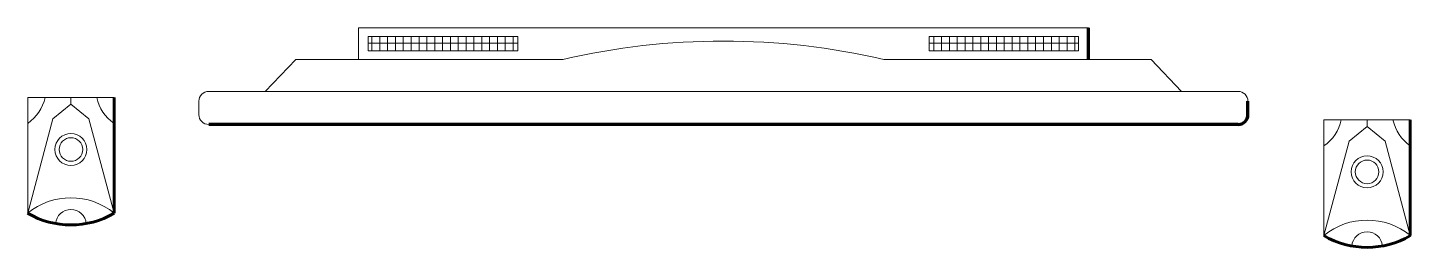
# Model space of a CAD drawing. Header units: metres. Extents: x 2374.92 to 2376.33, y 1209.21 to 1209.43.
import ezdxf

# ---------------------------------------------------------------- set-up
doc = ezdxf.new("R2010")
doc.units = ezdxf.units.M
doc.layers.add('moveis', color=254, linetype='Continuous', lineweight=5)

msp = doc.modelspace()

# ---------------------------------------------------------------- hatches: boundary and pattern name
at = {"layer": 'moveis', "lineweight": 5, "ltscale": 0.08}
h = msp.add_hatch(dxfattribs=at)
h.set_pattern_fill('_USER,_O', color=0, scale=0.008, angle=180, double=1, pattern_type=0)
h.set_pattern_definition([(360, (2371.4917356, 1216.162543), (-3e-18, -0.008), []), (270, (2371.4917356, 1216.162543), (-0.008, 2e-18), [])])
h.paths.add_polyline_path([(2375.4164, 1209.4107), (2375.264, 1209.4107), (2375.264, 1209.4253), (2375.4164, 1209.4253)])
h = msp.add_hatch(dxfattribs=at)
h.set_pattern_fill('_USER,_O', color=0, scale=0.008, angle=180, double=1, pattern_type=0)
h.set_pattern_definition([(180, (2379.760739, 1216.162543), (-3e-18, -0.008), []), (270, (2379.760739, 1216.162543), (0.008, -3e-18), [])])
h.paths.add_polyline_path([(2375.8361, 1209.4107), (2375.9885, 1209.4107), (2375.9885, 1209.4253), (2375.8361, 1209.4253)])

# ---------------------------------------------------------------- linework, layer by layer
at = {"layer": 'moveis', "color": 0, "lineweight": 9, "ltscale": 0.08}
for p, q in [((2375.9986, 1209.4342), (2375.2539, 1209.4342)), ((2375.2539, 1209.4018), (2375.2539, 1209.4342)), ((2375.1012, 1209.3694), (2376.1512, 1209.3694)), ((2375.0912, 1209.3594), (2375.0912, 1209.3457))]:
    msp.add_line(p, q, dxfattribs=at)
at = {"layer": 'moveis', "color": 0, "lineweight": 70, "ltscale": 0.08}
msp.add_line((2375.9986, 1209.4018), (2375.9986, 1209.4342), dxfattribs=at)
at = {"layer": 'moveis', "color": 250, "lineweight": 9, "ltscale": 0.08}
for p, q in [((2375.1589, 1209.3694), (2375.19, 1209.4018)), ((2375.4627, 1209.4018), (2375.19, 1209.4018)), ((2376.0625, 1209.4018), (2375.7898, 1209.4018)), ((2376.0935, 1209.3694), (2376.0625, 1209.4018))]:
    msp.add_line(p, q, dxfattribs=at)
at = {"layer": 'moveis', "color": 250, "ltscale": 0.08}
for p, q in [((2374.9166, 1209.2455), (2374.9166, 1209.3631)), ((2374.9166, 1209.3631), (2375.0048, 1209.3631)), ((2374.9423, 1209.3415), (2374.9607, 1209.3563)), ((2374.9607, 1209.3563), (2374.9607, 1209.3631)), ((2374.979, 1209.3415), (2374.9607, 1209.3563)), ((2374.9166, 1209.2455), (2374.9423, 1209.3415)), ((2375.0048, 1209.2455), (2374.979, 1209.3415)), ((2376.3269, 1209.3404), (2376.2387, 1209.3404)), ((2376.2387, 1209.3404), (2376.2387, 1209.2227)), ((2376.2828, 1209.3336), (2376.2828, 1209.3404)), ((2376.2645, 1209.3188), (2376.2828, 1209.3336)), ((2376.3012, 1209.3188), (2376.2828, 1209.3336)), ((2376.2387, 1209.2227), (2376.2645, 1209.3188)), ((2376.3269, 1209.2227), (2376.3012, 1209.3188))]:
    msp.add_line(p, q, dxfattribs=at)
at = {"layer": 'moveis', "color": 250, "lineweight": 60, "ltscale": 0.08}
for p, q in [((2375.0048, 1209.3631), (2375.0048, 1209.2455)), ((2376.3269, 1209.2227), (2376.3269, 1209.3404))]:
    msp.add_line(p, q, dxfattribs=at)
at = {"layer": 'moveis', "color": 0, "lineweight": 106, "ltscale": 0.08}
for p, q in [((2376.1612, 1209.3457), (2376.1612, 1209.3594)), ((2376.1512, 1209.3357), (2375.1012, 1209.3357))]:
    msp.add_line(p, q, dxfattribs=at)
at = {"layer": 'moveis', "color": 0, "lineweight": 5, "ltscale": 0.08}
for points in [[(2375.264, 1209.4107), (2375.4164, 1209.4107), (2375.4164, 1209.4253), (2375.264, 1209.4253)], [(2375.9885, 1209.4107), (2375.8361, 1209.4107), (2375.8361, 1209.4253), (2375.9885, 1209.4253)]]:
    msp.add_lwpolyline(points, close=True, dxfattribs=at)
at = {"layer": 'moveis', "color": 250, "ltscale": 0.08}
for centre, radius in [((2374.9607, 1209.3103), 0.0163), ((2374.9607, 1209.3103), 0.012), ((2376.2828, 1209.2875), 0.0163), ((2376.2828, 1209.2875), 0.012)]:
    msp.add_circle(centre, radius, dxfattribs=at)
at = {"layer": 'moveis', "color": 250, "lineweight": 9, "ltscale": 0.08}
msp.add_arc((2375.6262, 1208.6964), 0.7242, 76.9449, 103.0551, dxfattribs=at)
at = {"layer": 'moveis', "color": 0, "lineweight": 9, "ltscale": 0.08}
for centre, start, end in [((2375.1012, 1209.3594), 90, 180), ((2376.1512, 1209.3594), 0, 90)]:
    msp.add_arc(centre, 0.01, start, end, dxfattribs=at)
at = {"layer": 'moveis', "color": 250, "ltscale": 0.08}
for centre, radius, start, end in [((2374.8929, 1209.3719), 0.0423, 304.128, 348.0789), ((2375.0285, 1209.3719), 0.0423, 191.9211, 235.872), ((2376.215, 1209.3491), 0.0423, 304.128, 348.0789), ((2376.3506, 1209.3491), 0.0423, 191.9211, 235.872), ((2374.9607, 1209.1908), 0.0703, 51.108, 128.892), ((2374.9607, 1209.2335), 0.0157, 5.1444, 174.8556), ((2376.2828, 1209.1681), 0.0703, 51.108, 128.892), ((2376.2828, 1209.2108), 0.0157, 5.1444, 174.8556)]:
    msp.add_arc(centre, radius, start, end, dxfattribs=at)
at = {"layer": 'moveis', "color": 0, "lineweight": 5, "ltscale": 0.08}
msp.add_arc((2375.1012, 1209.3457), 0.01, 180, 270, dxfattribs=at)
at = {"layer": 'moveis', "color": 0, "lineweight": 106, "ltscale": 0.08}
msp.add_arc((2376.1512, 1209.3457), 0.01, 270, 0, dxfattribs=at)
at = {"layer": 'moveis', "color": 250, "lineweight": 60, "ltscale": 0.08}
for centre in [(2374.9607, 1209.3209), (2376.2828, 1209.2981)]:
    msp.add_arc(centre, 0.0874, 239.6693, 300.3307, dxfattribs=at)

doc.saveas('drawing.dxf')
